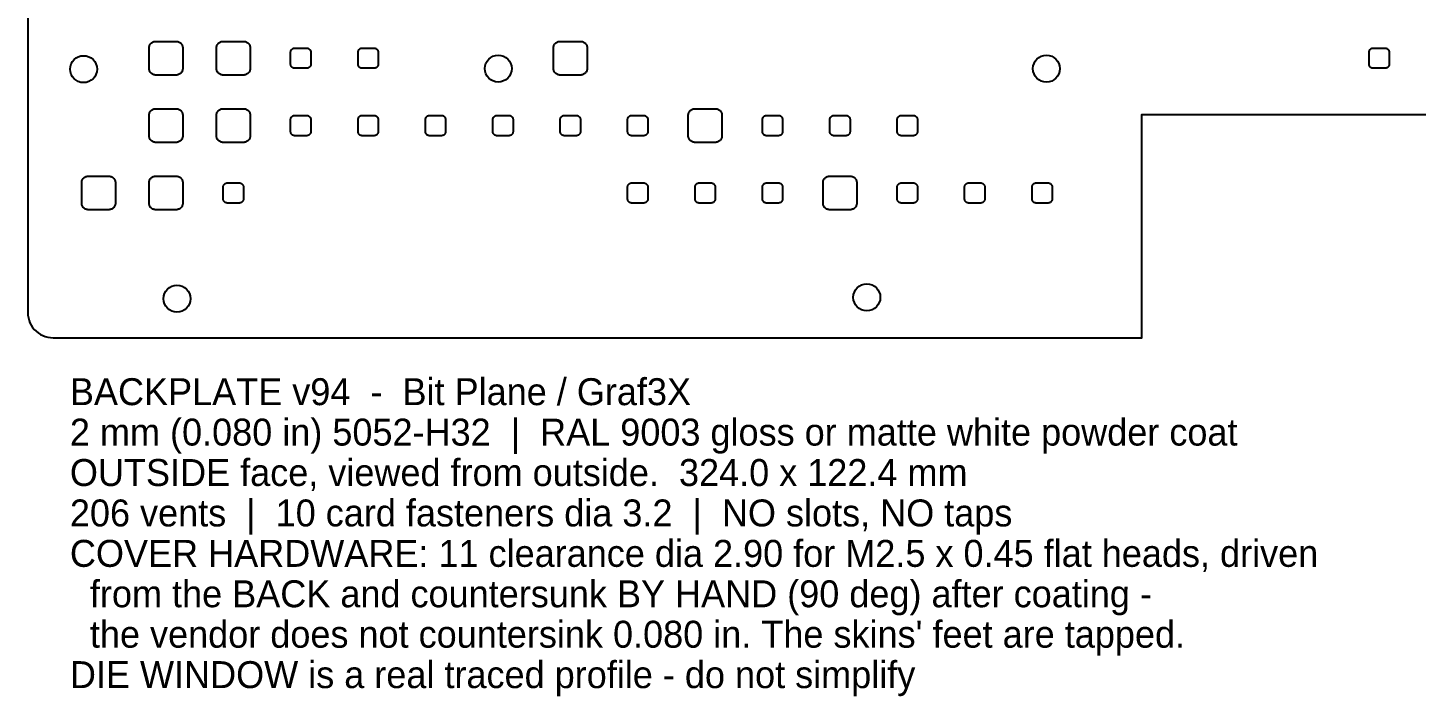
# Model space of a CAD drawing. Header units: millimetres. Extents: x 0 to 324, y -43 to 122.
# Drawn here: x 0 to 164.8, y -42.6 to 36.8 of the extents above; entities that cross this region are included whole.
import ezdxf

# ---------------------------------------------------------------- set-up
doc = ezdxf.new("R2010")
doc.units = ezdxf.units.MM
doc.layers.add('CUT', color=7, linetype='Continuous')
doc.layers.add('NOTES', color=4, linetype='Continuous')

msp = doc.modelspace()

# ---------------------------------------------------------------- linework, layer by layer
at = {"layer": 'CUT'}
msp.add_lwpolyline([(0, 119.4), (0, 3), (0.02, 2.69), (0.07, 2.38), (0.15, 2.07), (0.26, 1.78), (0.4, 1.5), (0.57, 1.24), (0.77, 0.99), (0.99, 0.77), (1.24, 0.57), (1.5, 0.4), (1.78, 0.26), (2.07, 0.15), (2.38, 0.07), (2.69, 0.02), (3, 0), (132.22, 0), (132.22, 26.5), (166.92, 26.5)], dxfattribs=at)
for points in [[(17.6, 31.2), (15.2, 31.2), (15.12, 31.2), (15.04, 31.22), (14.97, 31.23), (14.89, 31.26), (14.82, 31.29), (14.76, 31.33), (14.69, 31.38), (14.63, 31.43), (14.58, 31.49), (14.53, 31.56), (14.49, 31.62), (14.46, 31.69), (14.43, 31.77), (14.42, 31.84), (14.4, 31.92), (14.4, 32), (14.4, 34.4), (14.4, 34.48), (14.42, 34.56), (14.43, 34.63), (14.46, 34.71), (14.49, 34.78), (14.53, 34.84), (14.58, 34.91), (14.63, 34.97), (14.69, 35.02), (14.76, 35.07), (14.82, 35.11), (14.89, 35.14), (14.97, 35.17), (15.04, 35.18), (15.12, 35.2), (15.2, 35.2), (17.6, 35.2), (17.68, 35.2), (17.76, 35.18), (17.83, 35.17), (17.91, 35.14), (17.98, 35.11), (18.04, 35.07), (18.11, 35.02), (18.17, 34.97), (18.22, 34.91), (18.27, 34.84), (18.31, 34.78), (18.34, 34.71), (18.37, 34.63), (18.38, 34.56), (18.4, 34.48), (18.4, 34.4), (18.4, 32), (18.4, 31.92), (18.38, 31.84), (18.37, 31.77), (18.34, 31.69), (18.31, 31.62), (18.27, 31.56), (18.22, 31.49), (18.17, 31.43), (18.11, 31.38), (18.04, 31.33), (17.98, 31.29), (17.91, 31.26), (17.83, 31.23), (17.76, 31.22), (17.68, 31.2)], [(25.6, 31.2), (23.2, 31.2), (23.12, 31.2), (23.04, 31.22), (22.97, 31.23), (22.89, 31.26), (22.82, 31.29), (22.76, 31.33), (22.69, 31.38), (22.63, 31.43), (22.58, 31.49), (22.53, 31.56), (22.49, 31.62), (22.46, 31.69), (22.43, 31.77), (22.42, 31.84), (22.4, 31.92), (22.4, 32), (22.4, 34.4), (22.4, 34.48), (22.42, 34.56), (22.43, 34.63), (22.46, 34.71), (22.49, 34.78), (22.53, 34.84), (22.58, 34.91), (22.63, 34.97), (22.69, 35.02), (22.76, 35.07), (22.82, 35.11), (22.89, 35.14), (22.97, 35.17), (23.04, 35.18), (23.12, 35.2), (23.2, 35.2), (25.6, 35.2), (25.68, 35.2), (25.76, 35.18), (25.83, 35.17), (25.91, 35.14), (25.98, 35.11), (26.04, 35.07), (26.11, 35.02), (26.17, 34.97), (26.22, 34.91), (26.27, 34.84), (26.31, 34.78), (26.34, 34.71), (26.37, 34.63), (26.38, 34.56), (26.4, 34.48), (26.4, 34.4), (26.4, 32), (26.4, 31.92), (26.38, 31.84), (26.37, 31.77), (26.34, 31.69), (26.31, 31.62), (26.27, 31.56), (26.22, 31.49), (26.17, 31.43), (26.11, 31.38), (26.04, 31.33), (25.98, 31.29), (25.91, 31.26), (25.83, 31.23), (25.76, 31.22), (25.68, 31.2)], [(65.6, 31.2), (63.2, 31.2), (63.12, 31.2), (63.04, 31.22), (62.97, 31.23), (62.89, 31.26), (62.82, 31.29), (62.76, 31.33), (62.69, 31.38), (62.63, 31.43), (62.58, 31.49), (62.53, 31.56), (62.49, 31.62), (62.46, 31.69), (62.43, 31.77), (62.42, 31.84), (62.4, 31.92), (62.4, 32), (62.4, 34.4), (62.4, 34.48), (62.42, 34.56), (62.43, 34.63), (62.46, 34.71), (62.49, 34.78), (62.53, 34.84), (62.58, 34.91), (62.63, 34.97), (62.69, 35.02), (62.76, 35.07), (62.82, 35.11), (62.89, 35.14), (62.97, 35.17), (63.04, 35.18), (63.12, 35.2), (63.2, 35.2), (65.6, 35.2), (65.68, 35.2), (65.76, 35.18), (65.83, 35.17), (65.91, 35.14), (65.98, 35.11), (66.04, 35.07), (66.11, 35.02), (66.17, 34.97), (66.22, 34.91), (66.27, 34.84), (66.31, 34.78), (66.34, 34.71), (66.37, 34.63), (66.38, 34.56), (66.4, 34.48), (66.4, 34.4), (66.4, 32), (66.4, 31.92), (66.38, 31.84), (66.37, 31.77), (66.34, 31.69), (66.31, 31.62), (66.27, 31.56), (66.22, 31.49), (66.17, 31.43), (66.11, 31.38), (66.04, 31.33), (65.98, 31.29), (65.91, 31.26), (65.83, 31.23), (65.76, 31.22), (65.68, 31.2)], [(33.15, 32), (33.1, 32), (31.7, 32), (31.65, 32), (31.6, 32.01), (31.55, 32.02), (31.51, 32.04), (31.46, 32.06), (31.42, 32.08), (31.38, 32.11), (31.35, 32.15), (31.31, 32.18), (31.28, 32.22), (31.26, 32.26), (31.24, 32.31), (31.22, 32.35), (31.21, 32.4), (31.2, 32.45), (31.2, 32.5), (31.2, 33.9), (31.2, 33.95), (31.21, 34), (31.22, 34.05), (31.24, 34.09), (31.26, 34.14), (31.28, 34.18), (31.31, 34.22), (31.35, 34.25), (31.38, 34.29), (31.42, 34.32), (31.46, 34.34), (31.51, 34.36), (31.55, 34.38), (31.6, 34.39), (31.65, 34.4), (31.7, 34.4), (33.1, 34.4), (33.15, 34.4), (33.2, 34.39), (33.25, 34.38), (33.29, 34.36), (33.34, 34.34), (33.38, 34.32), (33.42, 34.29), (33.45, 34.25), (33.49, 34.22), (33.52, 34.18), (33.54, 34.14), (33.56, 34.09), (33.58, 34.05), (33.59, 34), (33.6, 33.95), (33.6, 33.9), (33.6, 32.5), (33.6, 32.45), (33.59, 32.4), (33.58, 32.35), (33.56, 32.31), (33.54, 32.26), (33.52, 32.22), (33.49, 32.18), (33.45, 32.15), (33.42, 32.11), (33.38, 32.08), (33.34, 32.06), (33.29, 32.04), (33.25, 32.02), (33.2, 32.01)], [(41.1, 32), (39.7, 32), (39.65, 32), (39.6, 32.01), (39.55, 32.02), (39.51, 32.04), (39.46, 32.06), (39.42, 32.08), (39.38, 32.11), (39.35, 32.15), (39.31, 32.18), (39.28, 32.22), (39.26, 32.26), (39.24, 32.31), (39.22, 32.35), (39.21, 32.4), (39.2, 32.45), (39.2, 32.5), (39.2, 33.9), (39.2, 33.95), (39.21, 34), (39.22, 34.05), (39.24, 34.09), (39.26, 34.14), (39.28, 34.18), (39.31, 34.22), (39.35, 34.25), (39.38, 34.29), (39.42, 34.32), (39.46, 34.34), (39.51, 34.36), (39.55, 34.38), (39.6, 34.39), (39.65, 34.4), (39.7, 34.4), (41.1, 34.4), (41.15, 34.4), (41.2, 34.39), (41.25, 34.38), (41.29, 34.36), (41.34, 34.34), (41.38, 34.32), (41.42, 34.29), (41.45, 34.25), (41.49, 34.22), (41.52, 34.18), (41.54, 34.14), (41.56, 34.09), (41.58, 34.05), (41.59, 34), (41.6, 33.95), (41.6, 33.9), (41.6, 32.5), (41.6, 32.45), (41.59, 32.4), (41.58, 32.35), (41.56, 32.31), (41.54, 32.26), (41.52, 32.22), (41.49, 32.18), (41.45, 32.15), (41.42, 32.11), (41.38, 32.08), (41.34, 32.06), (41.29, 32.04), (41.25, 32.02), (41.2, 32.01), (41.15, 32)], [(161.1, 32), (159.7, 32), (159.65, 32), (159.6, 32.01), (159.55, 32.02), (159.51, 32.04), (159.46, 32.06), (159.42, 32.08), (159.38, 32.11), (159.35, 32.15), (159.31, 32.18), (159.28, 32.22), (159.26, 32.26), (159.24, 32.31), (159.22, 32.35), (159.21, 32.4), (159.2, 32.45), (159.2, 32.5), (159.2, 33.9), (159.2, 33.95), (159.21, 34), (159.22, 34.05), (159.24, 34.09), (159.26, 34.14), (159.28, 34.18), (159.31, 34.22), (159.35, 34.25), (159.38, 34.29), (159.42, 34.32), (159.46, 34.34), (159.51, 34.36), (159.55, 34.38), (159.6, 34.39), (159.65, 34.4), (159.7, 34.4), (161.1, 34.4), (161.15, 34.4), (161.2, 34.39), (161.25, 34.38), (161.29, 34.36), (161.34, 34.34), (161.38, 34.32), (161.42, 34.29), (161.45, 34.25), (161.49, 34.22), (161.52, 34.18), (161.54, 34.14), (161.56, 34.09), (161.58, 34.05), (161.59, 34), (161.6, 33.95), (161.6, 33.9), (161.6, 32.5), (161.6, 32.45), (161.59, 32.4), (161.58, 32.35), (161.56, 32.31), (161.54, 32.26), (161.52, 32.22), (161.49, 32.18), (161.45, 32.15), (161.42, 32.11), (161.38, 32.08), (161.34, 32.06), (161.29, 32.04), (161.25, 32.02), (161.2, 32.01), (161.15, 32)], [(17.6, 23.2), (15.2, 23.2), (15.12, 23.2), (15.04, 23.22), (14.97, 23.23), (14.89, 23.26), (14.82, 23.29), (14.76, 23.33), (14.69, 23.38), (14.63, 23.43), (14.58, 23.49), (14.53, 23.56), (14.49, 23.62), (14.46, 23.69), (14.43, 23.77), (14.42, 23.84), (14.4, 23.92), (14.4, 24), (14.4, 26.4), (14.4, 26.48), (14.42, 26.56), (14.43, 26.63), (14.46, 26.71), (14.49, 26.78), (14.53, 26.84), (14.58, 26.91), (14.63, 26.97), (14.69, 27.02), (14.76, 27.07), (14.82, 27.11), (14.89, 27.14), (14.97, 27.17), (15.04, 27.18), (15.12, 27.2), (15.2, 27.2), (17.6, 27.2), (17.68, 27.2), (17.76, 27.18), (17.83, 27.17), (17.91, 27.14), (17.98, 27.11), (18.04, 27.07), (18.11, 27.02), (18.17, 26.97), (18.22, 26.91), (18.27, 26.84), (18.31, 26.78), (18.34, 26.71), (18.37, 26.63), (18.38, 26.56), (18.4, 26.48), (18.4, 26.4), (18.4, 24), (18.4, 23.92), (18.38, 23.84), (18.37, 23.77), (18.34, 23.69), (18.31, 23.62), (18.27, 23.56), (18.22, 23.49), (18.17, 23.43), (18.11, 23.38), (18.04, 23.33), (17.98, 23.29), (17.91, 23.26), (17.83, 23.23), (17.76, 23.22), (17.68, 23.2)], [(25.68, 23.2), (25.6, 23.2), (23.2, 23.2), (23.12, 23.2), (23.04, 23.22), (22.97, 23.23), (22.89, 23.26), (22.82, 23.29), (22.76, 23.33), (22.69, 23.38), (22.63, 23.43), (22.58, 23.49), (22.53, 23.56), (22.49, 23.62), (22.46, 23.69), (22.43, 23.77), (22.42, 23.84), (22.4, 23.92), (22.4, 24), (22.4, 26.4), (22.4, 26.48), (22.42, 26.56), (22.43, 26.63), (22.46, 26.71), (22.49, 26.78), (22.53, 26.84), (22.58, 26.91), (22.63, 26.97), (22.69, 27.02), (22.76, 27.07), (22.82, 27.11), (22.89, 27.14), (22.97, 27.17), (23.04, 27.18), (23.12, 27.2), (23.2, 27.2), (25.6, 27.2), (25.68, 27.2), (25.76, 27.18), (25.83, 27.17), (25.91, 27.14), (25.98, 27.11), (26.04, 27.07), (26.11, 27.02), (26.17, 26.97), (26.22, 26.91), (26.27, 26.84), (26.31, 26.78), (26.34, 26.71), (26.37, 26.63), (26.38, 26.56), (26.4, 26.48), (26.4, 26.4), (26.4, 24), (26.4, 23.92), (26.38, 23.84), (26.37, 23.77), (26.34, 23.69), (26.31, 23.62), (26.27, 23.56), (26.22, 23.49), (26.17, 23.43), (26.11, 23.38), (26.04, 23.33), (25.98, 23.29), (25.91, 23.26), (25.83, 23.23), (25.76, 23.22)], [(33.15, 24), (33.1, 24), (31.7, 24), (31.65, 24), (31.6, 24.01), (31.55, 24.02), (31.51, 24.04), (31.46, 24.06), (31.42, 24.08), (31.38, 24.11), (31.35, 24.15), (31.31, 24.18), (31.28, 24.22), (31.26, 24.26), (31.24, 24.31), (31.22, 24.35), (31.21, 24.4), (31.2, 24.45), (31.2, 24.5), (31.2, 25.9), (31.2, 25.95), (31.21, 26), (31.22, 26.05), (31.24, 26.09), (31.26, 26.14), (31.28, 26.18), (31.31, 26.22), (31.35, 26.25), (31.38, 26.29), (31.42, 26.32), (31.46, 26.34), (31.51, 26.36), (31.55, 26.38), (31.6, 26.39), (31.65, 26.4), (31.7, 26.4), (33.1, 26.4), (33.15, 26.4), (33.2, 26.39), (33.25, 26.38), (33.29, 26.36), (33.34, 26.34), (33.38, 26.32), (33.42, 26.29), (33.45, 26.25), (33.49, 26.22), (33.52, 26.18), (33.54, 26.14), (33.56, 26.09), (33.58, 26.05), (33.59, 26), (33.6, 25.95), (33.6, 25.9), (33.6, 24.5), (33.6, 24.45), (33.59, 24.4), (33.58, 24.35), (33.56, 24.31), (33.54, 24.26), (33.52, 24.22), (33.49, 24.18), (33.45, 24.15), (33.42, 24.11), (33.38, 24.08), (33.34, 24.06), (33.29, 24.04), (33.25, 24.02), (33.2, 24.01)], [(41.15, 24), (41.1, 24), (39.7, 24), (39.65, 24), (39.6, 24.01), (39.55, 24.02), (39.51, 24.04), (39.46, 24.06), (39.42, 24.08), (39.38, 24.11), (39.35, 24.15), (39.31, 24.18), (39.28, 24.22), (39.26, 24.26), (39.24, 24.31), (39.22, 24.35), (39.21, 24.4), (39.2, 24.45), (39.2, 24.5), (39.2, 25.9), (39.2, 25.95), (39.21, 26), (39.22, 26.05), (39.24, 26.09), (39.26, 26.14), (39.28, 26.18), (39.31, 26.22), (39.35, 26.25), (39.38, 26.29), (39.42, 26.32), (39.46, 26.34), (39.51, 26.36), (39.55, 26.38), (39.6, 26.39), (39.65, 26.4), (39.7, 26.4), (41.1, 26.4), (41.15, 26.4), (41.2, 26.39), (41.25, 26.38), (41.29, 26.36), (41.34, 26.34), (41.38, 26.32), (41.42, 26.29), (41.45, 26.25), (41.49, 26.22), (41.52, 26.18), (41.54, 26.14), (41.56, 26.09), (41.58, 26.05), (41.59, 26), (41.6, 25.95), (41.6, 25.9), (41.6, 24.5), (41.6, 24.45), (41.59, 24.4), (41.58, 24.35), (41.56, 24.31), (41.54, 24.26), (41.52, 24.22), (41.49, 24.18), (41.45, 24.15), (41.42, 24.11), (41.38, 24.08), (41.34, 24.06), (41.29, 24.04), (41.25, 24.02), (41.2, 24.01)], [(49.15, 24), (49.1, 24), (47.7, 24), (47.65, 24), (47.6, 24.01), (47.55, 24.02), (47.51, 24.04), (47.46, 24.06), (47.42, 24.08), (47.38, 24.11), (47.35, 24.15), (47.31, 24.18), (47.28, 24.22), (47.26, 24.26), (47.24, 24.31), (47.22, 24.35), (47.21, 24.4), (47.2, 24.45), (47.2, 24.5), (47.2, 25.9), (47.2, 25.95), (47.21, 26), (47.22, 26.05), (47.24, 26.09), (47.26, 26.14), (47.28, 26.18), (47.31, 26.22), (47.35, 26.25), (47.38, 26.29), (47.42, 26.32), (47.46, 26.34), (47.51, 26.36), (47.55, 26.38), (47.6, 26.39), (47.65, 26.4), (47.7, 26.4), (49.1, 26.4), (49.15, 26.4), (49.2, 26.39), (49.25, 26.38), (49.29, 26.36), (49.34, 26.34), (49.38, 26.32), (49.42, 26.29), (49.45, 26.25), (49.49, 26.22), (49.52, 26.18), (49.54, 26.14), (49.56, 26.09), (49.58, 26.05), (49.59, 26), (49.6, 25.95), (49.6, 25.9), (49.6, 24.5), (49.6, 24.45), (49.59, 24.4), (49.58, 24.35), (49.56, 24.31), (49.54, 24.26), (49.52, 24.22), (49.49, 24.18), (49.45, 24.15), (49.42, 24.11), (49.38, 24.08), (49.34, 24.06), (49.29, 24.04), (49.25, 24.02), (49.2, 24.01)], [(57.1, 24), (55.7, 24), (55.65, 24), (55.6, 24.01), (55.55, 24.02), (55.51, 24.04), (55.46, 24.06), (55.42, 24.08), (55.38, 24.11), (55.35, 24.15), (55.31, 24.18), (55.28, 24.22), (55.26, 24.26), (55.24, 24.31), (55.22, 24.35), (55.21, 24.4), (55.2, 24.45), (55.2, 24.5), (55.2, 25.9), (55.2, 25.95), (55.21, 26), (55.22, 26.05), (55.24, 26.09), (55.26, 26.14), (55.28, 26.18), (55.31, 26.22), (55.35, 26.25), (55.38, 26.29), (55.42, 26.32), (55.46, 26.34), (55.51, 26.36), (55.55, 26.38), (55.6, 26.39), (55.65, 26.4), (55.7, 26.4), (57.1, 26.4), (57.15, 26.4), (57.2, 26.39), (57.25, 26.38), (57.29, 26.36), (57.34, 26.34), (57.38, 26.32), (57.42, 26.29), (57.45, 26.25), (57.49, 26.22), (57.52, 26.18), (57.54, 26.14), (57.56, 26.09), (57.58, 26.05), (57.59, 26), (57.6, 25.95), (57.6, 25.9), (57.6, 24.5), (57.6, 24.45), (57.59, 24.4), (57.58, 24.35), (57.56, 24.31), (57.54, 24.26), (57.52, 24.22), (57.49, 24.18), (57.45, 24.15), (57.42, 24.11), (57.38, 24.08), (57.34, 24.06), (57.29, 24.04), (57.25, 24.02), (57.2, 24.01), (57.15, 24)], [(65.1, 24), (63.7, 24), (63.65, 24), (63.6, 24.01), (63.55, 24.02), (63.51, 24.04), (63.46, 24.06), (63.42, 24.08), (63.38, 24.11), (63.35, 24.15), (63.31, 24.18), (63.28, 24.22), (63.26, 24.26), (63.24, 24.31), (63.22, 24.35), (63.21, 24.4), (63.2, 24.45), (63.2, 24.5), (63.2, 25.9), (63.2, 25.95), (63.21, 26), (63.22, 26.05), (63.24, 26.09), (63.26, 26.14), (63.28, 26.18), (63.31, 26.22), (63.35, 26.25), (63.38, 26.29), (63.42, 26.32), (63.46, 26.34), (63.51, 26.36), (63.55, 26.38), (63.6, 26.39), (63.65, 26.4), (63.7, 26.4), (65.1, 26.4), (65.15, 26.4), (65.2, 26.39), (65.25, 26.38), (65.29, 26.36), (65.34, 26.34), (65.38, 26.32), (65.42, 26.29), (65.45, 26.25), (65.49, 26.22), (65.52, 26.18), (65.54, 26.14), (65.56, 26.09), (65.58, 26.05), (65.59, 26), (65.6, 25.95), (65.6, 25.9), (65.6, 24.5), (65.6, 24.45), (65.59, 24.4), (65.58, 24.35), (65.56, 24.31), (65.54, 24.26), (65.52, 24.22), (65.49, 24.18), (65.45, 24.15), (65.42, 24.11), (65.38, 24.08), (65.34, 24.06), (65.29, 24.04), (65.25, 24.02), (65.2, 24.01), (65.15, 24)], [(73.2, 24.01), (73.15, 24), (73.1, 24), (71.7, 24), (71.65, 24), (71.6, 24.01), (71.55, 24.02), (71.51, 24.04), (71.46, 24.06), (71.42, 24.08), (71.38, 24.11), (71.35, 24.15), (71.31, 24.18), (71.28, 24.22), (71.26, 24.26), (71.24, 24.31), (71.22, 24.35), (71.21, 24.4), (71.2, 24.45), (71.2, 24.5), (71.2, 25.9), (71.2, 25.95), (71.21, 26), (71.22, 26.05), (71.24, 26.09), (71.26, 26.14), (71.28, 26.18), (71.31, 26.22), (71.35, 26.25), (71.38, 26.29), (71.42, 26.32), (71.46, 26.34), (71.51, 26.36), (71.55, 26.38), (71.6, 26.39), (71.65, 26.4), (71.7, 26.4), (73.1, 26.4), (73.15, 26.4), (73.2, 26.39), (73.25, 26.38), (73.29, 26.36), (73.34, 26.34), (73.38, 26.32), (73.42, 26.29), (73.45, 26.25), (73.49, 26.22), (73.52, 26.18), (73.54, 26.14), (73.56, 26.09), (73.58, 26.05), (73.59, 26), (73.6, 25.95), (73.6, 25.9), (73.6, 24.5), (73.6, 24.45), (73.59, 24.4), (73.58, 24.35), (73.56, 24.31), (73.54, 24.26), (73.52, 24.22), (73.49, 24.18), (73.45, 24.15), (73.42, 24.11), (73.38, 24.08), (73.34, 24.06), (73.29, 24.04), (73.25, 24.02)], [(81.6, 23.2), (79.2, 23.2), (79.12, 23.2), (79.04, 23.22), (78.97, 23.23), (78.89, 23.26), (78.82, 23.29), (78.76, 23.33), (78.69, 23.38), (78.63, 23.43), (78.58, 23.49), (78.53, 23.56), (78.49, 23.62), (78.46, 23.69), (78.43, 23.77), (78.42, 23.84), (78.4, 23.92), (78.4, 24), (78.4, 26.4), (78.4, 26.48), (78.42, 26.56), (78.43, 26.63), (78.46, 26.71), (78.49, 26.78), (78.53, 26.84), (78.58, 26.91), (78.63, 26.97), (78.69, 27.02), (78.76, 27.07), (78.82, 27.11), (78.89, 27.14), (78.97, 27.17), (79.04, 27.18), (79.12, 27.2), (79.2, 27.2), (81.6, 27.2), (81.68, 27.2), (81.76, 27.18), (81.83, 27.17), (81.91, 27.14), (81.98, 27.11), (82.04, 27.07), (82.11, 27.02), (82.17, 26.97), (82.22, 26.91), (82.27, 26.84), (82.31, 26.78), (82.34, 26.71), (82.37, 26.63), (82.38, 26.56), (82.4, 26.48), (82.4, 26.4), (82.4, 24), (82.4, 23.92), (82.38, 23.84), (82.37, 23.77), (82.34, 23.69), (82.31, 23.62), (82.27, 23.56), (82.22, 23.49), (82.17, 23.43), (82.11, 23.38), (82.04, 23.33), (81.98, 23.29), (81.91, 23.26), (81.83, 23.23), (81.76, 23.22), (81.68, 23.2)], [(89.2, 24.01), (89.15, 24), (89.1, 24), (87.7, 24), (87.65, 24), (87.6, 24.01), (87.55, 24.02), (87.51, 24.04), (87.46, 24.06), (87.42, 24.08), (87.38, 24.11), (87.35, 24.15), (87.31, 24.18), (87.28, 24.22), (87.26, 24.26), (87.24, 24.31), (87.22, 24.35), (87.21, 24.4), (87.2, 24.45), (87.2, 24.5), (87.2, 25.9), (87.2, 25.95), (87.21, 26), (87.22, 26.05), (87.24, 26.09), (87.26, 26.14), (87.28, 26.18), (87.31, 26.22), (87.35, 26.25), (87.38, 26.29), (87.42, 26.32), (87.46, 26.34), (87.51, 26.36), (87.55, 26.38), (87.6, 26.39), (87.65, 26.4), (87.7, 26.4), (89.1, 26.4), (89.15, 26.4), (89.2, 26.39), (89.25, 26.38), (89.29, 26.36), (89.34, 26.34), (89.38, 26.32), (89.42, 26.29), (89.45, 26.25), (89.49, 26.22), (89.52, 26.18), (89.54, 26.14), (89.56, 26.09), (89.58, 26.05), (89.59, 26), (89.6, 25.95), (89.6, 25.9), (89.6, 24.5), (89.6, 24.45), (89.59, 24.4), (89.58, 24.35), (89.56, 24.31), (89.54, 24.26), (89.52, 24.22), (89.49, 24.18), (89.45, 24.15), (89.42, 24.11), (89.38, 24.08), (89.34, 24.06), (89.29, 24.04), (89.25, 24.02)], [(97.1, 24), (95.7, 24), (95.65, 24), (95.6, 24.01), (95.55, 24.02), (95.51, 24.04), (95.46, 24.06), (95.42, 24.08), (95.38, 24.11), (95.35, 24.15), (95.31, 24.18), (95.28, 24.22), (95.26, 24.26), (95.24, 24.31), (95.22, 24.35), (95.21, 24.4), (95.2, 24.45), (95.2, 24.5), (95.2, 25.9), (95.2, 25.95), (95.21, 26), (95.22, 26.05), (95.24, 26.09), (95.26, 26.14), (95.28, 26.18), (95.31, 26.22), (95.35, 26.25), (95.38, 26.29), (95.42, 26.32), (95.46, 26.34), (95.51, 26.36), (95.55, 26.38), (95.6, 26.39), (95.65, 26.4), (95.7, 26.4), (97.1, 26.4), (97.15, 26.4), (97.2, 26.39), (97.25, 26.38), (97.29, 26.36), (97.34, 26.34), (97.38, 26.32), (97.42, 26.29), (97.45, 26.25), (97.49, 26.22), (97.52, 26.18), (97.54, 26.14), (97.56, 26.09), (97.58, 26.05), (97.59, 26), (97.6, 25.95), (97.6, 25.9), (97.6, 24.5), (97.6, 24.45), (97.59, 24.4), (97.58, 24.35), (97.56, 24.31), (97.54, 24.26), (97.52, 24.22), (97.49, 24.18), (97.45, 24.15), (97.42, 24.11), (97.38, 24.08), (97.34, 24.06), (97.29, 24.04), (97.25, 24.02), (97.2, 24.01), (97.15, 24)], [(105.1, 24), (103.7, 24), (103.65, 24), (103.6, 24.01), (103.55, 24.02), (103.51, 24.04), (103.46, 24.06), (103.42, 24.08), (103.38, 24.11), (103.35, 24.15), (103.31, 24.18), (103.28, 24.22), (103.26, 24.26), (103.24, 24.31), (103.22, 24.35), (103.21, 24.4), (103.2, 24.45), (103.2, 24.5), (103.2, 25.9), (103.2, 25.95), (103.21, 26), (103.22, 26.05), (103.24, 26.09), (103.26, 26.14), (103.28, 26.18), (103.31, 26.22), (103.35, 26.25), (103.38, 26.29), (103.42, 26.32), (103.46, 26.34), (103.51, 26.36), (103.55, 26.38), (103.6, 26.39), (103.65, 26.4), (103.7, 26.4), (105.1, 26.4), (105.15, 26.4), (105.2, 26.39), (105.25, 26.38), (105.29, 26.36), (105.34, 26.34), (105.38, 26.32), (105.42, 26.29), (105.45, 26.25), (105.49, 26.22), (105.52, 26.18), (105.54, 26.14), (105.56, 26.09), (105.58, 26.05), (105.59, 26), (105.6, 25.95), (105.6, 25.9), (105.6, 24.5), (105.6, 24.45), (105.59, 24.4), (105.58, 24.35), (105.56, 24.31), (105.54, 24.26), (105.52, 24.22), (105.49, 24.18), (105.45, 24.15), (105.42, 24.11), (105.38, 24.08), (105.34, 24.06), (105.29, 24.04), (105.25, 24.02), (105.2, 24.01), (105.15, 24)], [(9.76, 15.22), (9.68, 15.2), (9.6, 15.2), (7.2, 15.2), (7.12, 15.2), (7.04, 15.22), (6.97, 15.23), (6.89, 15.26), (6.82, 15.29), (6.76, 15.33), (6.69, 15.38), (6.63, 15.43), (6.58, 15.49), (6.53, 15.56), (6.49, 15.62), (6.46, 15.69), (6.43, 15.77), (6.42, 15.84), (6.4, 15.92), (6.4, 16), (6.4, 18.4), (6.4, 18.48), (6.42, 18.56), (6.43, 18.63), (6.46, 18.71), (6.49, 18.78), (6.53, 18.84), (6.58, 18.91), (6.63, 18.97), (6.69, 19.02), (6.76, 19.07), (6.82, 19.11), (6.89, 19.14), (6.97, 19.17), (7.04, 19.18), (7.12, 19.2), (7.2, 19.2), (9.6, 19.2), (9.68, 19.2), (9.76, 19.18), (9.83, 19.17), (9.91, 19.14), (9.98, 19.11), (10.04, 19.07), (10.11, 19.02), (10.17, 18.97), (10.22, 18.91), (10.27, 18.84), (10.31, 18.78), (10.34, 18.71), (10.37, 18.63), (10.38, 18.56), (10.4, 18.48), (10.4, 18.4), (10.4, 16), (10.4, 15.92), (10.38, 15.84), (10.37, 15.77), (10.34, 15.69), (10.31, 15.62), (10.27, 15.56), (10.22, 15.49), (10.17, 15.43), (10.11, 15.38), (10.04, 15.33), (9.98, 15.29), (9.91, 15.26), (9.83, 15.23)], [(17.6, 15.2), (15.2, 15.2), (15.12, 15.2), (15.04, 15.22), (14.97, 15.23), (14.89, 15.26), (14.82, 15.29), (14.76, 15.33), (14.69, 15.38), (14.63, 15.43), (14.58, 15.49), (14.53, 15.56), (14.49, 15.62), (14.46, 15.69), (14.43, 15.77), (14.42, 15.84), (14.4, 15.92), (14.4, 16), (14.4, 18.4), (14.4, 18.48), (14.42, 18.56), (14.43, 18.63), (14.46, 18.71), (14.49, 18.78), (14.53, 18.84), (14.58, 18.91), (14.63, 18.97), (14.69, 19.02), (14.76, 19.07), (14.82, 19.11), (14.89, 19.14), (14.97, 19.17), (15.04, 19.18), (15.12, 19.2), (15.2, 19.2), (17.6, 19.2), (17.68, 19.2), (17.76, 19.18), (17.83, 19.17), (17.91, 19.14), (17.98, 19.11), (18.04, 19.07), (18.11, 19.02), (18.17, 18.97), (18.22, 18.91), (18.27, 18.84), (18.31, 18.78), (18.34, 18.71), (18.37, 18.63), (18.38, 18.56), (18.4, 18.48), (18.4, 18.4), (18.4, 16), (18.4, 15.92), (18.38, 15.84), (18.37, 15.77), (18.34, 15.69), (18.31, 15.62), (18.27, 15.56), (18.22, 15.49), (18.17, 15.43), (18.11, 15.38), (18.04, 15.33), (17.98, 15.29), (17.91, 15.26), (17.83, 15.23), (17.76, 15.22), (17.68, 15.2)], [(25.1, 16), (23.7, 16), (23.65, 16), (23.6, 16.01), (23.55, 16.02), (23.51, 16.04), (23.46, 16.06), (23.42, 16.08), (23.38, 16.11), (23.35, 16.15), (23.31, 16.18), (23.28, 16.22), (23.26, 16.26), (23.24, 16.31), (23.22, 16.35), (23.21, 16.4), (23.2, 16.45), (23.2, 16.5), (23.2, 17.9), (23.2, 17.95), (23.21, 18), (23.22, 18.05), (23.24, 18.09), (23.26, 18.14), (23.28, 18.18), (23.31, 18.22), (23.35, 18.25), (23.38, 18.29), (23.42, 18.32), (23.46, 18.34), (23.51, 18.36), (23.55, 18.38), (23.6, 18.39), (23.65, 18.4), (23.7, 18.4), (25.1, 18.4), (25.15, 18.4), (25.2, 18.39), (25.25, 18.38), (25.29, 18.36), (25.34, 18.34), (25.38, 18.32), (25.42, 18.29), (25.45, 18.25), (25.49, 18.22), (25.52, 18.18), (25.54, 18.14), (25.56, 18.09), (25.58, 18.05), (25.59, 18), (25.6, 17.95), (25.6, 17.9), (25.6, 16.5), (25.6, 16.45), (25.59, 16.4), (25.58, 16.35), (25.56, 16.31), (25.54, 16.26), (25.52, 16.22), (25.49, 16.18), (25.45, 16.15), (25.42, 16.11), (25.38, 16.08), (25.34, 16.06), (25.29, 16.04), (25.25, 16.02), (25.2, 16.01), (25.15, 16)], [(73.15, 16), (73.1, 16), (71.7, 16), (71.65, 16), (71.6, 16.01), (71.55, 16.02), (71.51, 16.04), (71.46, 16.06), (71.42, 16.08), (71.38, 16.11), (71.35, 16.15), (71.31, 16.18), (71.28, 16.22), (71.26, 16.26), (71.24, 16.31), (71.22, 16.35), (71.21, 16.4), (71.2, 16.45), (71.2, 16.5), (71.2, 17.9), (71.2, 17.95), (71.21, 18), (71.22, 18.05), (71.24, 18.09), (71.26, 18.14), (71.28, 18.18), (71.31, 18.22), (71.35, 18.25), (71.38, 18.29), (71.42, 18.32), (71.46, 18.34), (71.51, 18.36), (71.55, 18.38), (71.6, 18.39), (71.65, 18.4), (71.7, 18.4), (73.1, 18.4), (73.15, 18.4), (73.2, 18.39), (73.25, 18.38), (73.29, 18.36), (73.34, 18.34), (73.38, 18.32), (73.42, 18.29), (73.45, 18.25), (73.49, 18.22), (73.52, 18.18), (73.54, 18.14), (73.56, 18.09), (73.58, 18.05), (73.59, 18), (73.6, 17.95), (73.6, 17.9), (73.6, 16.5), (73.6, 16.45), (73.59, 16.4), (73.58, 16.35), (73.56, 16.31), (73.54, 16.26), (73.52, 16.22), (73.49, 16.18), (73.45, 16.15), (73.42, 16.11), (73.38, 16.08), (73.34, 16.06), (73.29, 16.04), (73.25, 16.02), (73.2, 16.01)], [(81.15, 16), (81.1, 16), (79.7, 16), (79.65, 16), (79.6, 16.01), (79.55, 16.02), (79.51, 16.04), (79.46, 16.06), (79.42, 16.08), (79.38, 16.11), (79.35, 16.15), (79.31, 16.18), (79.28, 16.22), (79.26, 16.26), (79.24, 16.31), (79.22, 16.35), (79.21, 16.4), (79.2, 16.45), (79.2, 16.5), (79.2, 17.9), (79.2, 17.95), (79.21, 18), (79.22, 18.05), (79.24, 18.09), (79.26, 18.14), (79.28, 18.18), (79.31, 18.22), (79.35, 18.25), (79.38, 18.29), (79.42, 18.32), (79.46, 18.34), (79.51, 18.36), (79.55, 18.38), (79.6, 18.39), (79.65, 18.4), (79.7, 18.4), (81.1, 18.4), (81.15, 18.4), (81.2, 18.39), (81.25, 18.38), (81.29, 18.36), (81.34, 18.34), (81.38, 18.32), (81.42, 18.29), (81.45, 18.25), (81.49, 18.22), (81.52, 18.18), (81.54, 18.14), (81.56, 18.09), (81.58, 18.05), (81.59, 18), (81.6, 17.95), (81.6, 17.9), (81.6, 16.5), (81.6, 16.45), (81.59, 16.4), (81.58, 16.35), (81.56, 16.31), (81.54, 16.26), (81.52, 16.22), (81.49, 16.18), (81.45, 16.15), (81.42, 16.11), (81.38, 16.08), (81.34, 16.06), (81.29, 16.04), (81.25, 16.02), (81.2, 16.01)], [(89.1, 16), (87.7, 16), (87.65, 16), (87.6, 16.01), (87.55, 16.02), (87.51, 16.04), (87.46, 16.06), (87.42, 16.08), (87.38, 16.11), (87.35, 16.15), (87.31, 16.18), (87.28, 16.22), (87.26, 16.26), (87.24, 16.31), (87.22, 16.35), (87.21, 16.4), (87.2, 16.45), (87.2, 16.5), (87.2, 17.9), (87.2, 17.95), (87.21, 18), (87.22, 18.05), (87.24, 18.09), (87.26, 18.14), (87.28, 18.18), (87.31, 18.22), (87.35, 18.25), (87.38, 18.29), (87.42, 18.32), (87.46, 18.34), (87.51, 18.36), (87.55, 18.38), (87.6, 18.39), (87.65, 18.4), (87.7, 18.4), (89.1, 18.4), (89.15, 18.4), (89.2, 18.39), (89.25, 18.38), (89.29, 18.36), (89.34, 18.34), (89.38, 18.32), (89.42, 18.29), (89.45, 18.25), (89.49, 18.22), (89.52, 18.18), (89.54, 18.14), (89.56, 18.09), (89.58, 18.05), (89.59, 18), (89.6, 17.95), (89.6, 17.9), (89.6, 16.5), (89.6, 16.45), (89.59, 16.4), (89.58, 16.35), (89.56, 16.31), (89.54, 16.26), (89.52, 16.22), (89.49, 16.18), (89.45, 16.15), (89.42, 16.11), (89.38, 16.08), (89.34, 16.06), (89.29, 16.04), (89.25, 16.02), (89.2, 16.01), (89.15, 16)], [(97.6, 15.2), (95.2, 15.2), (95.12, 15.2), (95.04, 15.22), (94.97, 15.23), (94.89, 15.26), (94.82, 15.29), (94.76, 15.33), (94.69, 15.38), (94.63, 15.43), (94.58, 15.49), (94.53, 15.56), (94.49, 15.62), (94.46, 15.69), (94.43, 15.77), (94.42, 15.84), (94.4, 15.92), (94.4, 16), (94.4, 18.4), (94.4, 18.48), (94.42, 18.56), (94.43, 18.63), (94.46, 18.71), (94.49, 18.78), (94.53, 18.84), (94.58, 18.91), (94.63, 18.97), (94.69, 19.02), (94.76, 19.07), (94.82, 19.11), (94.89, 19.14), (94.97, 19.17), (95.04, 19.18), (95.12, 19.2), (95.2, 19.2), (97.6, 19.2), (97.68, 19.2), (97.76, 19.18), (97.83, 19.17), (97.91, 19.14), (97.98, 19.11), (98.04, 19.07), (98.11, 19.02), (98.17, 18.97), (98.22, 18.91), (98.27, 18.84), (98.31, 18.78), (98.34, 18.71), (98.37, 18.63), (98.38, 18.56), (98.4, 18.48), (98.4, 18.4), (98.4, 16), (98.4, 15.92), (98.38, 15.84), (98.37, 15.77), (98.34, 15.69), (98.31, 15.62), (98.27, 15.56), (98.22, 15.49), (98.17, 15.43), (98.11, 15.38), (98.04, 15.33), (97.98, 15.29), (97.91, 15.26), (97.83, 15.23), (97.76, 15.22), (97.68, 15.2)], [(105.1, 16), (103.7, 16), (103.65, 16), (103.6, 16.01), (103.55, 16.02), (103.51, 16.04), (103.46, 16.06), (103.42, 16.08), (103.38, 16.11), (103.35, 16.15), (103.31, 16.18), (103.28, 16.22), (103.26, 16.26), (103.24, 16.31), (103.22, 16.35), (103.21, 16.4), (103.2, 16.45), (103.2, 16.5), (103.2, 17.9), (103.2, 17.95), (103.21, 18), (103.22, 18.05), (103.24, 18.09), (103.26, 18.14), (103.28, 18.18), (103.31, 18.22), (103.35, 18.25), (103.38, 18.29), (103.42, 18.32), (103.46, 18.34), (103.51, 18.36), (103.55, 18.38), (103.6, 18.39), (103.65, 18.4), (103.7, 18.4), (105.1, 18.4), (105.15, 18.4), (105.2, 18.39), (105.25, 18.38), (105.29, 18.36), (105.34, 18.34), (105.38, 18.32), (105.42, 18.29), (105.45, 18.25), (105.49, 18.22), (105.52, 18.18), (105.54, 18.14), (105.56, 18.09), (105.58, 18.05), (105.59, 18), (105.6, 17.95), (105.6, 17.9), (105.6, 16.5), (105.6, 16.45), (105.59, 16.4), (105.58, 16.35), (105.56, 16.31), (105.54, 16.26), (105.52, 16.22), (105.49, 16.18), (105.45, 16.15), (105.42, 16.11), (105.38, 16.08), (105.34, 16.06), (105.29, 16.04), (105.25, 16.02), (105.2, 16.01), (105.15, 16)], [(113.1, 16), (111.7, 16), (111.65, 16), (111.6, 16.01), (111.55, 16.02), (111.51, 16.04), (111.46, 16.06), (111.42, 16.08), (111.38, 16.11), (111.35, 16.15), (111.31, 16.18), (111.28, 16.22), (111.26, 16.26), (111.24, 16.31), (111.22, 16.35), (111.21, 16.4), (111.2, 16.45), (111.2, 16.5), (111.2, 17.9), (111.2, 17.95), (111.21, 18), (111.22, 18.05), (111.24, 18.09), (111.26, 18.14), (111.28, 18.18), (111.31, 18.22), (111.35, 18.25), (111.38, 18.29), (111.42, 18.32), (111.46, 18.34), (111.51, 18.36), (111.55, 18.38), (111.6, 18.39), (111.65, 18.4), (111.7, 18.4), (113.1, 18.4), (113.15, 18.4), (113.2, 18.39), (113.25, 18.38), (113.29, 18.36), (113.34, 18.34), (113.38, 18.32), (113.42, 18.29), (113.45, 18.25), (113.49, 18.22), (113.52, 18.18), (113.54, 18.14), (113.56, 18.09), (113.58, 18.05), (113.59, 18), (113.6, 17.95), (113.6, 17.9), (113.6, 16.5), (113.6, 16.45), (113.59, 16.4), (113.58, 16.35), (113.56, 16.31), (113.54, 16.26), (113.52, 16.22), (113.49, 16.18), (113.45, 16.15), (113.42, 16.11), (113.38, 16.08), (113.34, 16.06), (113.29, 16.04), (113.25, 16.02), (113.2, 16.01), (113.15, 16)], [(121.1, 16), (119.7, 16), (119.65, 16), (119.6, 16.01), (119.55, 16.02), (119.51, 16.04), (119.46, 16.06), (119.42, 16.08), (119.38, 16.11), (119.35, 16.15), (119.31, 16.18), (119.28, 16.22), (119.26, 16.26), (119.24, 16.31), (119.22, 16.35), (119.21, 16.4), (119.2, 16.45), (119.2, 16.5), (119.2, 17.9), (119.2, 17.95), (119.21, 18), (119.22, 18.05), (119.24, 18.09), (119.26, 18.14), (119.28, 18.18), (119.31, 18.22), (119.35, 18.25), (119.38, 18.29), (119.42, 18.32), (119.46, 18.34), (119.51, 18.36), (119.55, 18.38), (119.6, 18.39), (119.65, 18.4), (119.7, 18.4), (121.1, 18.4), (121.15, 18.4), (121.2, 18.39), (121.25, 18.38), (121.29, 18.36), (121.34, 18.34), (121.38, 18.32), (121.42, 18.29), (121.45, 18.25), (121.49, 18.22), (121.52, 18.18), (121.54, 18.14), (121.56, 18.09), (121.58, 18.05), (121.59, 18), (121.6, 17.95), (121.6, 17.9), (121.6, 16.5), (121.6, 16.45), (121.59, 16.4), (121.58, 16.35), (121.56, 16.31), (121.54, 16.26), (121.52, 16.22), (121.49, 16.18), (121.45, 16.15), (121.42, 16.11), (121.38, 16.08), (121.34, 16.06), (121.29, 16.04), (121.25, 16.02), (121.2, 16.01), (121.15, 16)]]:
    msp.add_lwpolyline(points, close=True, dxfattribs=at)
for centre in [(6.62, 31.9), (55.84, 31.97), (120.91, 31.96), (17.71, 4.64), (99.59, 4.8)]:
    msp.add_circle(centre, 1.6, dxfattribs=at)

# ---------------------------------------------------------------- texts
at = {"layer": 'NOTES'}
for s, p in [('BACKPLATE v94  -  Bit Plane / Graf3X', (5, -8)), ('2 mm (0.080 in) 5052-H32  |  RAL 9003 gloss or matte white powder coat', (5, -12.8)), ('OUTSIDE face, viewed from outside.  324.0 x 122.4 mm', (5, -17.6)), ('206 vents  |  10 card fasteners dia 3.2  |  NO slots, NO taps', (5, -22.4)), ('COVER HARDWARE: 11 clearance dia 2.90 for M2.5 x 0.45 flat heads, driven', (5, -27.2)), ('  from the BACK and countersunk BY HAND (90 deg) after coating -', (5, -32)), ("  the vendor does not countersink 0.080 in. The skins' feet are tapped.", (5, -36.8)), ('DIE WINDOW is a real traced profile - do not simplify', (5, -41.6))]:
    msp.add_text(s, height=3.2, dxfattribs=at).set_placement(p)

doc.saveas('drawing.dxf')
